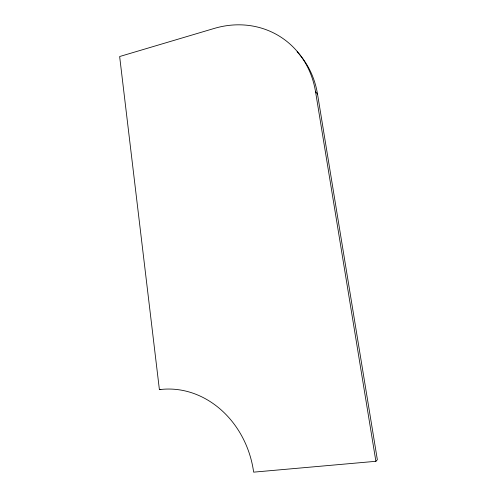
<?xml version="1.0" encoding="UTF-8"?>
<svg xmlns="http://www.w3.org/2000/svg" width="497" height="497" viewBox="0 0 497 497"><rect width="100%" height="100%" fill="white"/><g stroke="black" fill="none" stroke-linecap="round" stroke-linejoin="round"><path stroke-width="0.75" d="M317.527 94.126L315.539 91.678A93.219 83.639 -57.1 0 0 214.275 28.422L119.647 56.528L159.4 389.648A92.548 80.613 77.5 0 1 253.644 472.15L375.887 461.297L377.353 459.725L317.527 94.126A92.274 82.937 -57 0 0 297.144 51.794M159.4 389.648L160.811 389.375M315.539 91.678L375.887 461.297"/></g></svg>
